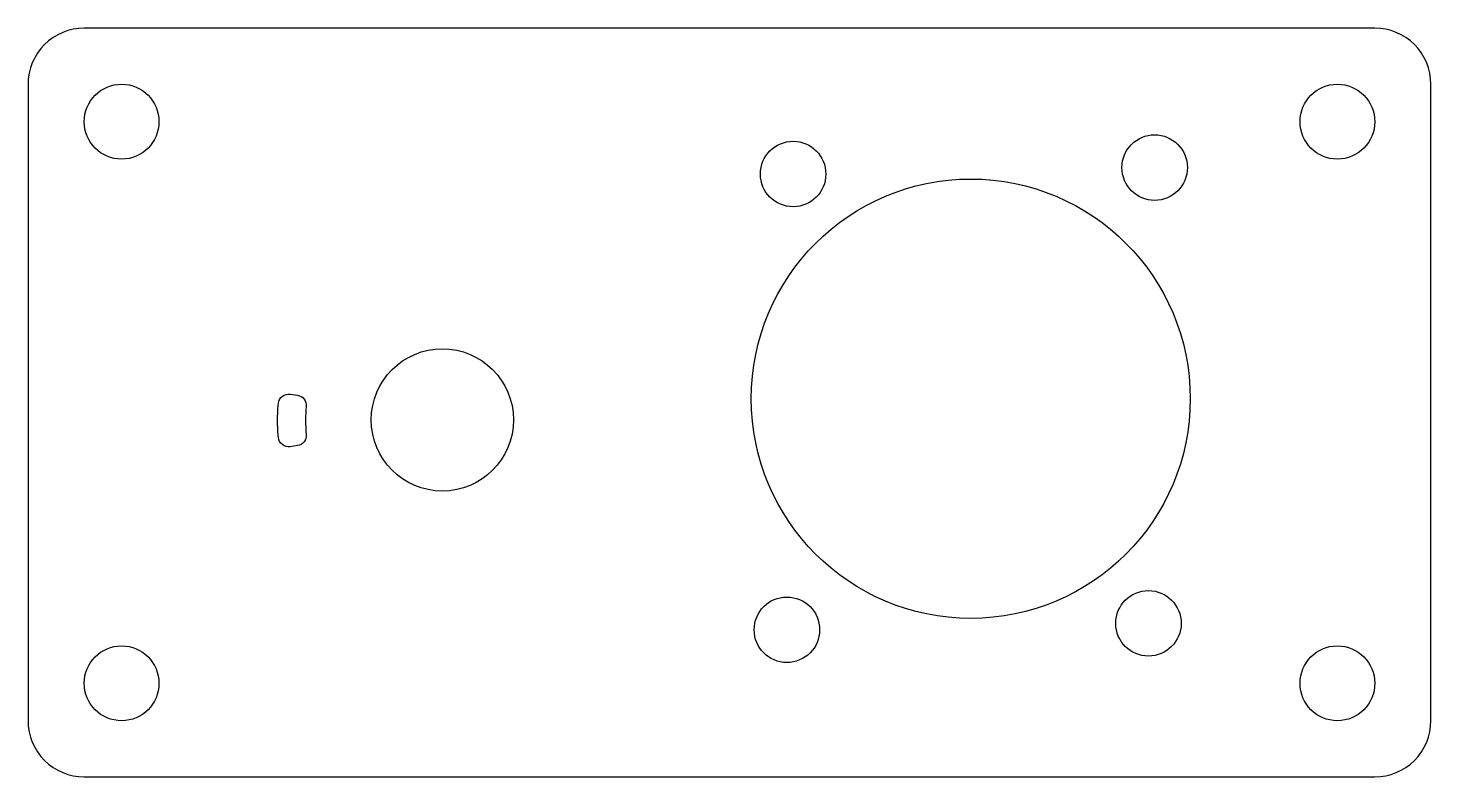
# Model space of a CAD drawing. Header units: millimetres. Extents: x 173.7 to 248.7, y -61.7 to -21.7.
import ezdxf

# ---------------------------------------------------------------- set-up
doc = ezdxf.new("R2010")
doc.units = ezdxf.units.MM
doc.layers.get('0').update_dxf_attribs({"linetype": 'CONTINUOUS'})

msp = doc.modelspace()

# ---------------------------------------------------------------- linework, layer by layer
for points in [[(245.731, -61.697, 0.414214), (248.731, -58.697), (248.731, -24.697, 0.414214), (245.731, -21.697), (176.731, -21.697, 0.414214), (173.731, -24.697), (173.731, -58.697, 0.414214), (176.731, -61.697)], [(188.137, -44.003), (187.741, -44.06, -0.424973), (187.116, -43.573), (187.115, -43.562), (187.109, -43.448, -0.051272), (187.109, -41.863), (187.115, -41.75), (187.116, -41.738, -0.424973), (187.741, -41.251), (188.137, -41.308, -0.40299), (188.607, -41.909, 0.051635), (188.607, -43.402, -0.40299)]]:
    msp.add_lwpolyline(points, format="xyb", close=True)
for centre, radius in [((178.731, -26.697), 2), ((243.731, -26.697), 2), ((214.63, -29.494), 1.75), ((233.96, -29.149), 1.75), ((224.13, -41.494), 11.735), ((195.881, -42.627), 3.8), ((233.63, -53.494), 1.75), ((214.3, -53.838), 1.75), ((178.731, -56.697), 2), ((243.731, -56.697), 2)]:
    msp.add_circle(centre, radius)

doc.saveas('drawing.dxf')
